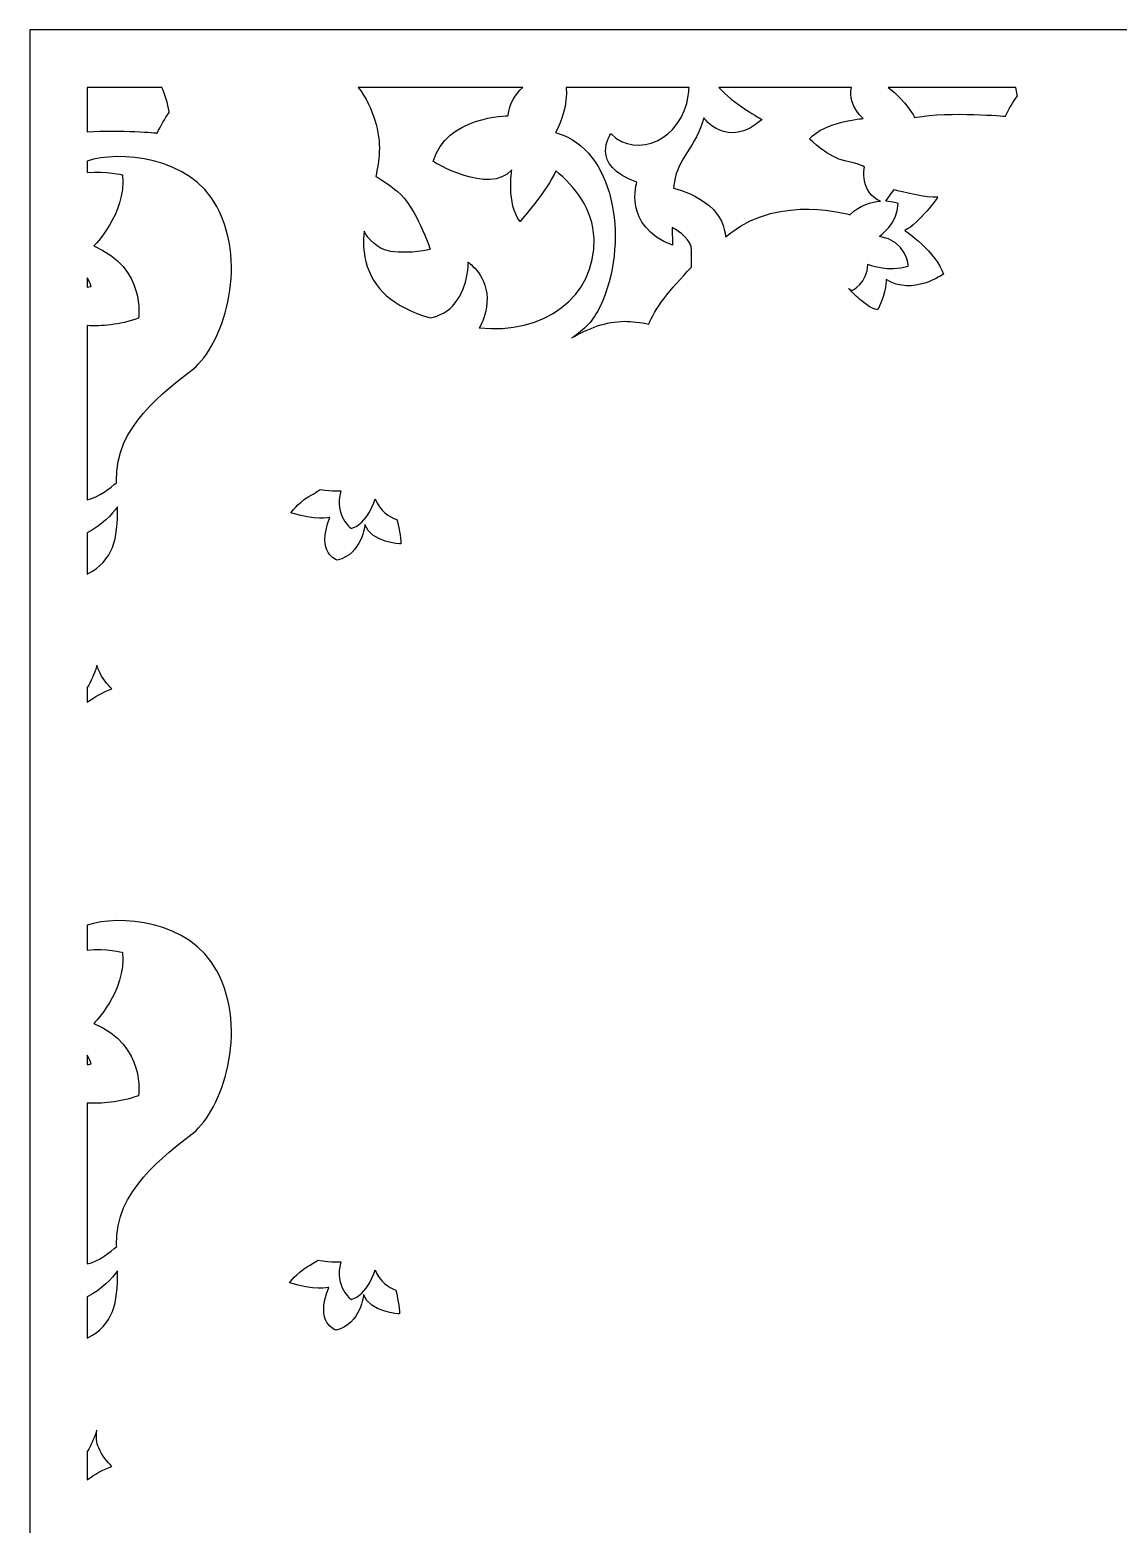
# Model space of a CAD drawing. Header units: centimetres. Extents: x 17.84 to 26.35, y -9 to -0.15.
# Drawn here: x 17.84 to 21.066, y -4.574 to -0.149 of the extents above; entities that cross this region are included whole.
import ezdxf

# ---------------------------------------------------------------- set-up
doc = ezdxf.new("R2010")
doc.units = ezdxf.units.CM
doc.header["$MEASUREMENT"] = 0
doc.layers.add('layer 1', color=7, linetype='Continuous')

msp = doc.modelspace()

# ---------------------------------------------------------------- linework, layer by layer
at = {"layer": 'layer 1', "color": 250}
for points, knots in [([(17.84025, -0.14861), (17.84025, -0.14861), (26.3514, -0.14861), (26.3514, -0.14861), (26.3514, -0.14861), (26.3514, -0.14861), (26.3514, -9.00021), (26.3514, -9.00021), (26.3514, -9.00021), (26.3514, -9.00021), (17.84025, -9.00021), (17.84025, -9.00021), (17.84025, -9.00021), (17.84025, -9.00021), (17.84025, -0.14861), (17.84025, -0.14861)], [0, 0, 0, 0, 0.2, 0.2, 0.2, 0.2, 0.4, 0.4, 0.4, 0.4, 0.6, 0.6, 0.6, 0.6, 1, 1, 1, 1]), ([(18.01047, -0.31883), (18.01047, -0.31883), (18.23171, -0.31883), (18.23171, -0.31883), (18.23171, -0.31883), (18.24127, -0.34168), (18.24904, -0.36604), (18.25269, -0.39028), (18.25269, -0.39028), (18.25287, -0.39145), (18.25305, -0.39256), (18.25324, -0.39366), (18.25324, -0.39366), (18.24019, -0.4117), (18.2282, -0.4318), (18.21801, -0.45418), (18.21801, -0.45418), (18.21801, -0.45418), (18.11009, -0.44371), (18.01047, -0.45038), (18.01047, -0.45038), (18.01047, -0.45038), (18.01047, -0.31883), (18.01047, -0.31883)], [0, 0, 0, 0, 0.1428571, 0.1428571, 0.1428571, 0.1428571, 0.2857143, 0.2857143, 0.2857143, 0.2857143, 0.4285714, 0.4285714, 0.4285714, 0.4285714, 0.5714286, 0.5714286, 0.5714286, 0.5714286, 0.7142857, 0.7142857, 0.7142857, 0.7142857, 1, 1, 1, 1]), ([(18.81355, -0.31883), (18.81355, -0.31883), (19.30106, -0.31883), (19.30106, -0.31883), (19.30106, -0.31883), (19.27865, -0.33948), (19.26109, -0.36685), (19.25841, -0.40265), (19.25841, -0.40265), (19.25841, -0.40265), (19.07277, -0.40471), (19.03605, -0.53871), (19.03605, -0.53871), (19.03605, -0.53871), (19.20129, -0.63972), (19.26861, -0.56344), (19.26861, -0.56344), (19.26861, -0.56344), (19.25229, -0.66446), (19.29309, -0.71599), (19.29309, -0.71599), (19.29309, -0.71599), (19.37549, -0.62387), (19.39888, -0.56608), (19.39888, -0.56608), (19.45432, -0.61166), (19.5094, -0.6787), (19.51239, -0.7665), (19.51239, -0.7665), (19.51836, -0.94149), (19.36119, -1.05169), (19.17165, -1.0311), (19.17165, -1.0311), (19.18204, -1.01546), (19.19201, -0.9919), (19.19477, -0.95743), (19.19477, -0.95743), (19.20115, -0.8779), (19.13947, -0.83706), (19.13947, -0.83706), (19.13947, -0.83706), (19.13947, -0.83706), (19.1416, -0.90369), (19.10118, -0.95743), (19.10118, -0.95743), (19.08152, -0.98358), (19.05178, -0.99597), (19.02667, -1.00182), (19.02667, -1.00182), (18.91639, -0.96845), (18.85667, -0.91526), (18.83613, -0.83453), (18.83613, -0.83453), (18.82846, -0.80439), (18.82767, -0.77472), (18.83066, -0.74514), (18.83066, -0.74514), (18.84279, -0.76539), (18.86869, -0.79889), (18.90974, -0.80482), (18.90974, -0.80482), (18.9693, -0.81341), (19.02673, -0.79837), (19.02673, -0.79837), (19.02673, -0.79837), (19.02673, -0.79837), (18.98632, -0.67369), (18.92888, -0.6264), (18.92888, -0.6264), (18.91158, -0.61216), (18.88982, -0.59635), (18.86555, -0.58304), (18.86555, -0.58304), (18.87063, -0.5591), (18.87458, -0.53477), (18.87591, -0.50984), (18.87591, -0.50984), (18.87889, -0.45416), (18.85939, -0.37945), (18.81355, -0.31883)], [0, 0, 0, 0, 0.047619, 0.047619, 0.047619, 0.047619, 0.0952381, 0.0952381, 0.0952381, 0.0952381, 0.1428571, 0.1428571, 0.1428571, 0.1428571, 0.1904762, 0.1904762, 0.1904762, 0.1904762, 0.2380952, 0.2380952, 0.2380952, 0.2380952, 0.2857143, 0.2857143, 0.2857143, 0.2857143, 0.3333333, 0.3333333, 0.3333333, 0.3333333, 0.3809524, 0.3809524, 0.3809524, 0.3809524, 0.4285714, 0.4285714, 0.4285714, 0.4285714, 0.4761905, 0.4761905, 0.4761905, 0.4761905, 0.5238095, 0.5238095, 0.5238095, 0.5238095, 0.5714286, 0.5714286, 0.5714286, 0.5714286, 0.6190476, 0.6190476, 0.6190476, 0.6190476, 0.6666667, 0.6666667, 0.6666667, 0.6666667, 0.7142857, 0.7142857, 0.7142857, 0.7142857, 0.7619048, 0.7619048, 0.7619048, 0.7619048, 0.8095238, 0.8095238, 0.8095238, 0.8095238, 0.8571429, 0.8571429, 0.8571429, 0.8571429, 0.9047619, 0.9047619, 0.9047619, 0.9047619, 1, 1, 1, 1]), ([(19.42964, -0.31883), (19.42964, -0.31883), (19.79446, -0.31883), (19.79446, -0.31883), (19.79446, -0.31883), (19.7938, -0.32723), (19.7929, -0.33561), (19.79172, -0.34396), (19.79172, -0.34396), (19.77368, -0.47157), (19.63966, -0.53408), (19.56234, -0.45595), (19.56234, -0.45595), (19.56234, -0.45595), (19.49534, -0.54971), (19.63966, -0.59919), (19.63966, -0.59919), (19.63966, -0.59919), (19.59585, -0.72941), (19.74533, -0.78671), (19.74533, -0.78671), (19.74533, -0.78671), (19.74435, -0.76474), (19.7441, -0.73415), (19.7441, -0.73415), (19.76666, -0.74658), (19.80181, -0.77096), (19.80181, -0.80209), (19.80181, -0.80209), (19.80181, -0.82108), (19.80181, -0.83818), (19.80181, -0.8517), (19.80181, -0.8517), (19.73725, -0.916), (19.68876, -0.97931), (19.67509, -1.02073), (19.67509, -1.02073), (19.64947, -1.01478), (19.62489, -1.01152), (19.60222, -1.01185), (19.60222, -1.01185), (19.54953, -1.01259), (19.49567, -1.03149), (19.4468, -1.06085), (19.4468, -1.06085), (19.48296, -1.0383), (19.51219, -1.0077), (19.53075, -0.9675), (19.53075, -0.9675), (19.61643, -0.78196), (19.57665, -0.52221), (19.42059, -0.46037), (19.42059, -0.46037), (19.41284, -0.45729), (19.40552, -0.45464), (19.3986, -0.45231), (19.3986, -0.45231), (19.41524, -0.42132), (19.43477, -0.37128), (19.42964, -0.31883)], [0, 0, 0, 0, 0.0625, 0.0625, 0.0625, 0.0625, 0.125, 0.125, 0.125, 0.125, 0.1875, 0.1875, 0.1875, 0.1875, 0.25, 0.25, 0.25, 0.25, 0.3125, 0.3125, 0.3125, 0.3125, 0.375, 0.375, 0.375, 0.375, 0.4375, 0.4375, 0.4375, 0.4375, 0.5, 0.5, 0.5, 0.5, 0.5625, 0.5625, 0.5625, 0.5625, 0.625, 0.625, 0.625, 0.625, 0.6875, 0.6875, 0.6875, 0.6875, 0.75, 0.75, 0.75, 0.75, 0.8125, 0.8125, 0.8125, 0.8125, 0.875, 0.875, 0.875, 0.875, 1, 1, 1, 1]), ([(19.88269, -0.31883), (19.88269, -0.31883), (20.27531, -0.31883), (20.27531, -0.31883), (20.27531, -0.31883), (20.27033, -0.34441), (20.27467, -0.37787), (20.31034, -0.41134), (20.31034, -0.41134), (20.31034, -0.41134), (20.19486, -0.42018), (20.15112, -0.47145), (20.15112, -0.47145), (20.15112, -0.47145), (20.20886, -0.52803), (20.2561, -0.53687), (20.2561, -0.53687), (20.30334, -0.54571), (20.31383, -0.55455), (20.31383, -0.55455), (20.31383, -0.55455), (20.31383, -0.55455), (20.29974, -0.63082), (20.36125, -0.65592), (20.36125, -0.65592), (20.33485, -0.6573), (20.30185, -0.66653), (20.2706, -0.6962), (20.2706, -0.6962), (20.2706, -0.6962), (20.0666, -0.63436), (19.91768, -0.7498), (19.91768, -0.7498), (19.91254, -0.75378), (19.90744, -0.75781), (19.90236, -0.76188), (19.90236, -0.76188), (19.89951, -0.73335), (19.88825, -0.69774), (19.85444, -0.67004), (19.85444, -0.67004), (19.81643, -0.6389), (19.77609, -0.6242), (19.74824, -0.61731), (19.74824, -0.61731), (19.74889, -0.61102), (19.74964, -0.60495), (19.75048, -0.59919), (19.75048, -0.59919), (19.76079, -0.52887), (19.81491, -0.49501), (19.83811, -0.40907), (19.83811, -0.40907), (19.83811, -0.40907), (19.90512, -0.50543), (20.01078, -0.41428), (20.01078, -0.41428), (20.01078, -0.41428), (19.92176, -0.36544), (19.88269, -0.31883)], [0, 0, 0, 0, 0.0625, 0.0625, 0.0625, 0.0625, 0.125, 0.125, 0.125, 0.125, 0.1875, 0.1875, 0.1875, 0.1875, 0.25, 0.25, 0.25, 0.25, 0.3125, 0.3125, 0.3125, 0.3125, 0.375, 0.375, 0.375, 0.375, 0.4375, 0.4375, 0.4375, 0.4375, 0.5, 0.5, 0.5, 0.5, 0.5625, 0.5625, 0.5625, 0.5625, 0.625, 0.625, 0.625, 0.625, 0.6875, 0.6875, 0.6875, 0.6875, 0.75, 0.75, 0.75, 0.75, 0.8125, 0.8125, 0.8125, 0.8125, 0.875, 0.875, 0.875, 0.875, 1, 1, 1, 1]), ([(20.38444, -0.31883), (20.38444, -0.31883), (20.7622, -0.31883), (20.7622, -0.31883), (20.7622, -0.31883), (20.764, -0.32612), (20.76548, -0.33344), (20.76658, -0.34076), (20.76658, -0.34076), (20.76676, -0.34193), (20.76693, -0.34304), (20.76712, -0.34414), (20.76712, -0.34414), (20.75407, -0.36218), (20.74209, -0.38228), (20.7319, -0.40466), (20.7319, -0.40466), (20.7319, -0.40466), (20.57278, -0.3892), (20.46262, -0.40776), (20.46262, -0.40776), (20.46262, -0.40776), (20.4375, -0.35964), (20.38444, -0.31883)], [0, 0, 0, 0, 0.1428571, 0.1428571, 0.1428571, 0.1428571, 0.2857143, 0.2857143, 0.2857143, 0.2857143, 0.4285714, 0.4285714, 0.4285714, 0.4285714, 0.5714286, 0.5714286, 0.5714286, 0.5714286, 0.7142857, 0.7142857, 0.7142857, 0.7142857, 1, 1, 1, 1]), ([(18.01047, -1.54079), (18.01047, -1.54079), (18.01047, -1.02439), (18.01047, -1.02439), (18.01047, -1.02439), (18.05169, -1.0267), (18.10419, -1.02292), (18.16222, -1.00279), (18.16222, -1.00279), (18.16222, -1.00279), (18.1867, -0.85437), (18.02962, -0.7884), (18.02962, -0.7884), (18.02962, -0.7884), (18.1255, -0.69563), (18.1153, -0.57812), (18.1153, -0.57812), (18.1153, -0.57812), (18.06631, -0.56595), (18.01047, -0.57111), (18.01047, -0.57111), (18.01047, -0.57111), (18.01047, -0.53722), (18.01047, -0.53722), (18.01047, -0.53722), (18.10287, -0.50594), (18.31398, -0.52132), (18.39447, -0.67209), (18.39447, -0.67209), (18.49001, -0.85107), (18.40881, -1.08498), (18.32483, -1.15217), (18.32483, -1.15217), (18.24085, -1.21935), (18.09038, -1.32544), (18.09738, -1.48456), (18.09738, -1.48456), (18.09745, -1.48609), (18.09751, -1.48759), (18.09758, -1.48911), (18.09758, -1.48911), (18.08026, -1.50434), (18.04386, -1.53336), (18.01047, -1.54079)], [0, 0, 0, 0, 0.0833333, 0.0833333, 0.0833333, 0.0833333, 0.1666667, 0.1666667, 0.1666667, 0.1666667, 0.25, 0.25, 0.25, 0.25, 0.3333333, 0.3333333, 0.3333333, 0.3333333, 0.4166667, 0.4166667, 0.4166667, 0.4166667, 0.5, 0.5, 0.5, 0.5, 0.5833333, 0.5833333, 0.5833333, 0.5833333, 0.6666667, 0.6666667, 0.6666667, 0.6666667, 0.75, 0.75, 0.75, 0.75, 0.8333333, 0.8333333, 0.8333333, 0.8333333, 1, 1, 1, 1]), ([(20.40178, -0.62119), (20.39055, -0.63709), (20.38183, -0.64977), (20.37757, -0.65602), (20.37757, -0.65602), (20.39917, -0.65739), (20.4134, -0.66322), (20.4134, -0.66322), (20.4134, -0.66322), (20.4134, -0.723), (20.35832, -0.76011), (20.35832, -0.76011), (20.35832, -0.76011), (20.43992, -0.77248), (20.444, -0.84875), (20.444, -0.84875), (20.444, -0.84875), (20.38484, -0.86731), (20.32364, -0.84257), (20.32364, -0.84257), (20.32364, -0.84257), (20.32364, -0.89823), (20.27672, -0.9209), (20.27672, -0.9209), (20.27672, -0.9209), (20.27326, -0.91888), (20.27005, -0.91665), (20.26705, -0.91428), (20.26705, -0.91428), (20.2748, -0.92371), (20.28554, -0.93476), (20.30038, -0.94693), (20.30038, -0.94693), (20.34685, -0.985), (20.35439, -0.97612), (20.35439, -0.97612), (20.35439, -0.97612), (20.38076, -0.92154), (20.37825, -0.88823), (20.37825, -0.88823), (20.37825, -0.88823), (20.45738, -0.93772), (20.5478, -0.87204), (20.5478, -0.87204), (20.5478, -0.87204), (20.52897, -0.80858), (20.43351, -0.74259), (20.43351, -0.74259), (20.43351, -0.74259), (20.47622, -0.72228), (20.53148, -0.64359), (20.53148, -0.64359), (20.53148, -0.64359), (20.49838, -0.64575), (20.42349, -0.62689), (20.40178, -0.62119)], [0, 0, 0, 0, 0.0666667, 0.0666667, 0.0666667, 0.0666667, 0.1333333, 0.1333333, 0.1333333, 0.1333333, 0.2, 0.2, 0.2, 0.2, 0.2666667, 0.2666667, 0.2666667, 0.2666667, 0.3333333, 0.3333333, 0.3333333, 0.3333333, 0.4, 0.4, 0.4, 0.4, 0.4666667, 0.4666667, 0.4666667, 0.4666667, 0.5333333, 0.5333333, 0.5333333, 0.5333333, 0.6, 0.6, 0.6, 0.6, 0.6666667, 0.6666667, 0.6666667, 0.6666667, 0.7333333, 0.7333333, 0.7333333, 0.7333333, 0.8, 0.8, 0.8, 0.8, 0.8666667, 0.8666667, 0.8666667, 0.8666667, 1, 1, 1, 1]), ([(18.01047, -0.91065), (18.01047, -0.91065), (18.01047, -0.88269), (18.01047, -0.88269), (18.01047, -0.88269), (18.0154, -0.89121), (18.01936, -0.89985), (18.02191, -0.90844), (18.02191, -0.90844), (18.02191, -0.90844), (18.01776, -0.90949), (18.01047, -0.91065)], [0, 0, 0, 0, 0.25, 0.25, 0.25, 0.25, 0.5, 0.5, 0.5, 0.5, 1, 1, 1, 1]), ([(18.92806, -1.5989), (18.90583, -1.59118), (18.87763, -1.57432), (18.86348, -1.53756), (18.86348, -1.53756), (18.86348, -1.53756), (18.8417, -1.61276), (18.7927, -1.62559), (18.7927, -1.62559), (18.7927, -1.62559), (18.74188, -1.58891), (18.76184, -1.51372), (18.76184, -1.51372), (18.76184, -1.51372), (18.73907, -1.51551), (18.70051, -1.51016), (18.70051, -1.51016), (18.6957, -1.51364), (18.68612, -1.51995), (18.66718, -1.531), (18.66718, -1.531), (18.63178, -1.55163), (18.61409, -1.57914), (18.61409, -1.57914), (18.61409, -1.57914), (18.68487, -1.60253), (18.72979, -1.5929), (18.72979, -1.5929), (18.72979, -1.5929), (18.68623, -1.70019), (18.75157, -1.71945), (18.75157, -1.71945), (18.75157, -1.71945), (18.82508, -1.70157), (18.83324, -1.61353), (18.83324, -1.61353), (18.83324, -1.61353), (18.85094, -1.66718), (18.93942, -1.6713), (18.93942, -1.6713), (18.93942, -1.6713), (18.94044, -1.6516), (18.93219, -1.61549), (18.92806, -1.5989)], [0, 0, 0, 0, 0.0833333, 0.0833333, 0.0833333, 0.0833333, 0.1666667, 0.1666667, 0.1666667, 0.1666667, 0.25, 0.25, 0.25, 0.25, 0.3333333, 0.3333333, 0.3333333, 0.3333333, 0.4166667, 0.4166667, 0.4166667, 0.4166667, 0.5, 0.5, 0.5, 0.5, 0.5833333, 0.5833333, 0.5833333, 0.5833333, 0.6666667, 0.6666667, 0.6666667, 0.6666667, 0.75, 0.75, 0.75, 0.75, 0.8333333, 0.8333333, 0.8333333, 0.8333333, 1, 1, 1, 1]), ([(18.01047, -1.76095), (18.01047, -1.76095), (18.01047, -1.63828), (18.01047, -1.63828), (18.01047, -1.63828), (18.05446, -1.61599), (18.08375, -1.58347), (18.09999, -1.56133), (18.09999, -1.56133), (18.10115, -1.6579), (18.08819, -1.71963), (18.01047, -1.76095)], [0, 0, 0, 0, 0.25, 0.25, 0.25, 0.25, 0.5, 0.5, 0.5, 0.5, 1, 1, 1, 1]), ([(18.01047, -2.14018), (18.01047, -2.14018), (18.01047, -2.09652), (18.01047, -2.09652), (18.01047, -2.09652), (18.02173, -2.07741), (18.03123, -2.05651), (18.03817, -2.03383), (18.03817, -2.03383), (18.03852, -2.03268), (18.03887, -2.03152), (18.03921, -2.03037), (18.03921, -2.03037), (18.04033, -2.0358), (18.04195, -2.04102), (18.04421, -2.04591), (18.04421, -2.04591), (18.05497, -2.06919), (18.06962, -2.0873), (18.08348, -2.10072), (18.08348, -2.10072), (18.05651, -2.11047), (18.03248, -2.12409), (18.01047, -2.14018)], [0, 0, 0, 0, 0.1428571, 0.1428571, 0.1428571, 0.1428571, 0.2857143, 0.2857143, 0.2857143, 0.2857143, 0.4285714, 0.4285714, 0.4285714, 0.4285714, 0.5714286, 0.5714286, 0.5714286, 0.5714286, 0.7142857, 0.7142857, 0.7142857, 0.7142857, 1, 1, 1, 1]), ([(18.01047, -3.80389), (18.01047, -3.80389), (18.01047, -3.3272), (18.01047, -3.3272), (18.01047, -3.3272), (18.05169, -3.32952), (18.10419, -3.32575), (18.16222, -3.30562), (18.16222, -3.30562), (18.16222, -3.30562), (18.1867, -3.15719), (18.02962, -3.09122), (18.02962, -3.09122), (18.02962, -3.09122), (18.1255, -2.99846), (18.1153, -2.88095), (18.1153, -2.88095), (18.1153, -2.88095), (18.06631, -2.86877), (18.01047, -2.87393), (18.01047, -2.87393), (18.01047, -2.87393), (18.01047, -2.80032), (18.01047, -2.80032), (18.01047, -2.80032), (18.10287, -2.76904), (18.31398, -2.78442), (18.39447, -2.9352), (18.39447, -2.9352), (18.49001, -3.11417), (18.40881, -3.34808), (18.32483, -3.41527), (18.32483, -3.41527), (18.24085, -3.48246), (18.09038, -3.58854), (18.09738, -3.74766), (18.09738, -3.74766), (18.09745, -3.74919), (18.09751, -3.7507), (18.09758, -3.75221), (18.09758, -3.75221), (18.08026, -3.76744), (18.04386, -3.79647), (18.01047, -3.80389)], [0, 0, 0, 0, 0.0833333, 0.0833333, 0.0833333, 0.0833333, 0.1666667, 0.1666667, 0.1666667, 0.1666667, 0.25, 0.25, 0.25, 0.25, 0.3333333, 0.3333333, 0.3333333, 0.3333333, 0.4166667, 0.4166667, 0.4166667, 0.4166667, 0.5, 0.5, 0.5, 0.5, 0.5833333, 0.5833333, 0.5833333, 0.5833333, 0.6666667, 0.6666667, 0.6666667, 0.6666667, 0.75, 0.75, 0.75, 0.75, 0.8333333, 0.8333333, 0.8333333, 0.8333333, 1, 1, 1, 1]), ([(18.01047, -3.21347), (18.01047, -3.21347), (18.01047, -3.18551), (18.01047, -3.18551), (18.01047, -3.18551), (18.0154, -3.19403), (18.01936, -3.20267), (18.02191, -3.21127), (18.02191, -3.21127), (18.02191, -3.21127), (18.01776, -3.21231), (18.01047, -3.21347)], [0, 0, 0, 0, 0.25, 0.25, 0.25, 0.25, 0.5, 0.5, 0.5, 0.5, 1, 1, 1, 1]), ([(18.92483, -3.88143), (18.90316, -3.87322), (18.87695, -3.85626), (18.86348, -3.82126), (18.86348, -3.82126), (18.86348, -3.82126), (18.8417, -3.89646), (18.7927, -3.90929), (18.7927, -3.90929), (18.7927, -3.90929), (18.74188, -3.87261), (18.76184, -3.79742), (18.76184, -3.79742), (18.76184, -3.79742), (18.73637, -3.79942), (18.69369, -3.79286), (18.69369, -3.79286), (18.68821, -3.7966), (18.67897, -3.80247), (18.66345, -3.81153), (18.66345, -3.81153), (18.62806, -3.83216), (18.61036, -3.85967), (18.61036, -3.85967), (18.61036, -3.85967), (18.68115, -3.88305), (18.72606, -3.87343), (18.72606, -3.87343), (18.72606, -3.87343), (18.68251, -3.98072), (18.74784, -3.99998), (18.74784, -3.99998), (18.74784, -3.99998), (18.82135, -3.98209), (18.82952, -3.89406), (18.82952, -3.89406), (18.82952, -3.89406), (18.84721, -3.94771), (18.93569, -3.95183), (18.93569, -3.95183), (18.93569, -3.95183), (18.93668, -3.93289), (18.92908, -3.89877), (18.92483, -3.88143)], [0, 0, 0, 0, 0.0833333, 0.0833333, 0.0833333, 0.0833333, 0.1666667, 0.1666667, 0.1666667, 0.1666667, 0.25, 0.25, 0.25, 0.25, 0.3333333, 0.3333333, 0.3333333, 0.3333333, 0.4166667, 0.4166667, 0.4166667, 0.4166667, 0.5, 0.5, 0.5, 0.5, 0.5833333, 0.5833333, 0.5833333, 0.5833333, 0.6666667, 0.6666667, 0.6666667, 0.6666667, 0.75, 0.75, 0.75, 0.75, 0.8333333, 0.8333333, 0.8333333, 0.8333333, 1, 1, 1, 1]), ([(18.01047, -4.02404), (18.01047, -4.02404), (18.01047, -3.90138), (18.01047, -3.90138), (18.01047, -3.90138), (18.05446, -3.87909), (18.08375, -3.84657), (18.09999, -3.82443), (18.09999, -3.82443), (18.10115, -3.921), (18.08819, -3.98272), (18.01047, -4.02404)], [0, 0, 0, 0, 0.25, 0.25, 0.25, 0.25, 0.5, 0.5, 0.5, 0.5, 1, 1, 1, 1]), ([(18.01047, -4.443), (18.01047, -4.443), (18.01047, -4.35961), (18.01047, -4.35961), (18.01047, -4.35961), (18.02173, -4.3405), (18.03123, -4.31962), (18.03817, -4.29693), (18.03817, -4.29693), (18.03823, -4.29672), (18.03829, -4.29651), (18.03836, -4.29629), (18.03836, -4.29629), (18.03607, -4.31508), (18.03714, -4.33342), (18.04421, -4.34874), (18.04421, -4.34874), (18.05497, -4.37202), (18.06962, -4.39012), (18.08348, -4.40354), (18.08348, -4.40354), (18.05651, -4.4133), (18.03248, -4.42692), (18.01047, -4.443)], [0, 0, 0, 0, 0.1428571, 0.1428571, 0.1428571, 0.1428571, 0.2857143, 0.2857143, 0.2857143, 0.2857143, 0.4285714, 0.4285714, 0.4285714, 0.4285714, 0.5714286, 0.5714286, 0.5714286, 0.5714286, 0.7142857, 0.7142857, 0.7142857, 0.7142857, 1, 1, 1, 1])]:
    msp.add_open_spline(points, degree=3, knots=knots, dxfattribs=at)

doc.saveas('drawing.dxf')
